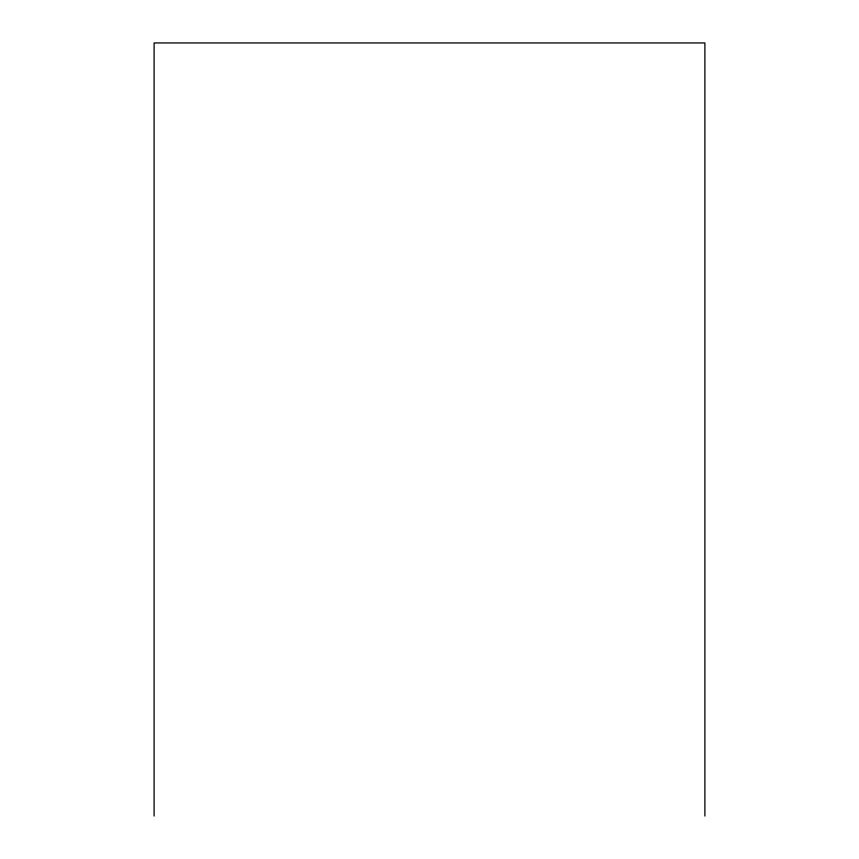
<?xml version="1.0" encoding="UTF-8"?>
<svg xmlns="http://www.w3.org/2000/svg" width="859" height="859" viewBox="0 0 859 859"><rect width="100%" height="100%" fill="white"/><g stroke="black" fill="none" stroke-linecap="round" stroke-linejoin="round"><path stroke-width="1.29" d="M704.895 816.05L704.895 42.95L154.105 42.95L154.105 816.05"/></g></svg>
